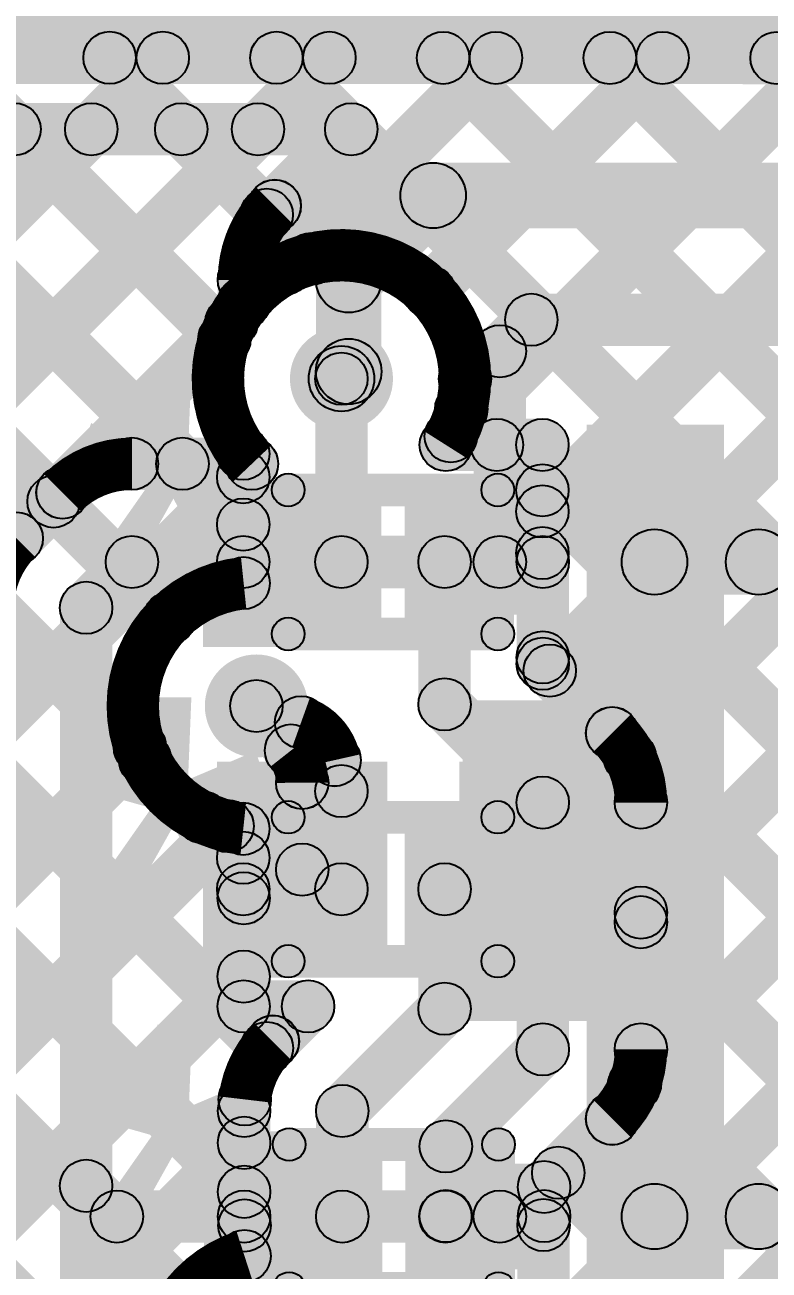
# Model space of a CAD drawing. Header units: millimetres. Extents: x 2.72 to 4.82, y 2.46 to 3.29.
# Drawn here: x 3.9286 to 4.0423, y 3.0008 to 3.1911 of the extents above; entities that cross this region are included whole.
import ezdxf

# ---------------------------------------------------------------- set-up
doc = ezdxf.new("R2010")
doc.units = ezdxf.units.MM
doc.header["$MEASUREMENT"] = 0
for name, color, linetype in [('BottomLayer', 5, 'Continuous'), ('BottomPaste', 16, 'Continuous'), ('BottomSolder', 6, 'Continuous'), ('TopLayer', 1, 'Continuous'), ('TopOverlay', 2, 'Continuous'), ('TopPaste', 8, 'Continuous'), ('TopSolder', 216, 'Continuous'), ('ViaHoleLayer', 16, 'Continuous')]:
    doc.layers.add(name, color=color, linetype=linetype)

# ---------------------------------------------------------------- blocks, each defined once
blk = doc.blocks.new('CAP_0201_B_12')
at = {"layer": 'BottomLayer'}
for points in [[(-0.01772, 0.00591), (-0.00591, 0.00591), (-0.00591, -0.00591), (-0.01772, -0.00591)], [(0.00591, 0.00591), (0.01772, 0.00591), (0.01772, -0.00591), (0.00591, -0.00591)]]:
    blk.add_hatch(color=5, dxfattribs=at).paths.add_polyline_path(points)
at = {"layer": 'BottomPaste'}
for points in [[(-0.01772, 0.00591), (-0.00591, 0.00591), (-0.00591, -0.00591), (-0.01772, -0.00591)], [(0.00591, 0.00591), (0.01772, 0.00591), (0.01772, -0.00591), (0.00591, -0.00591)]]:
    blk.add_hatch(color=16, dxfattribs=at).paths.add_polyline_path(points)
at = {"layer": 'BottomSolder'}
for points in [[(-0.01988, 0.00807), (-0.00374, 0.00807), (-0.00374, -0.00807), (-0.01988, -0.00807)], [(0.00374, 0.00807), (0.01988, 0.00807), (0.01988, -0.00807), (0.00374, -0.00807)]]:
    blk.add_hatch(color=6, dxfattribs=at).paths.add_polyline_path(points)
blk = doc.blocks.new('CAP_0201_B_13')
at = {"layer": 'BottomLayer'}
for points in [[(-0.01772, 0.00591), (-0.00591, 0.00591), (-0.00591, -0.00591), (-0.01772, -0.00591)], [(0.00591, 0.00591), (0.01772, 0.00591), (0.01772, -0.00591), (0.00591, -0.00591)]]:
    blk.add_hatch(color=5, dxfattribs=at).paths.add_polyline_path(points)
at = {"layer": 'BottomPaste'}
for points in [[(-0.01772, 0.00591), (-0.00591, 0.00591), (-0.00591, -0.00591), (-0.01772, -0.00591)], [(0.00591, 0.00591), (0.01772, 0.00591), (0.01772, -0.00591), (0.00591, -0.00591)]]:
    blk.add_hatch(color=16, dxfattribs=at).paths.add_polyline_path(points)
at = {"layer": 'BottomSolder'}
for points in [[(-0.01988, 0.00807), (-0.00374, 0.00807), (-0.00374, -0.00807), (-0.01988, -0.00807)], [(0.00374, 0.00807), (0.01988, 0.00807), (0.01988, -0.00807), (0.00374, -0.00807)]]:
    blk.add_hatch(color=6, dxfattribs=at).paths.add_polyline_path(points)
blk = doc.blocks.new('R__0402_B_49')
at = {"layer": 'BottomLayer'}
for points in [[(-0.0095, 0.0125), (-0.0095, -0.0125), (-0.0275, -0.0125), (-0.0275, 0.0125)], [(0.0275, 0.0125), (0.0275, -0.0125), (0.0095, -0.0125), (0.0095, 0.0125)]]:
    blk.add_hatch(color=5, dxfattribs=at).paths.add_polyline_path(points)
at = {"layer": 'BottomPaste'}
for points in [[(-0.0095, 0.0125), (-0.0095, -0.0125), (-0.0275, -0.0125), (-0.0275, 0.0125)], [(0.0275, 0.0125), (0.0275, -0.0125), (0.0095, -0.0125), (0.0095, 0.0125)]]:
    blk.add_hatch(color=16, dxfattribs=at).paths.add_polyline_path(points)
at = {"layer": 'BottomSolder'}
for points in [[(-0.0055, 0.0165), (-0.0055, -0.0165), (-0.0315, -0.0165), (-0.0315, 0.0165)], [(0.0315, 0.0165), (0.0315, -0.0165), (0.0055, -0.0165), (0.0055, 0.0165)]]:
    blk.add_hatch(color=6, dxfattribs=at).paths.add_polyline_path(points)
blk = doc.blocks.new('LED_0201_96')
at = {"layer": 'TopLayer'}
for points in [[(-0.01181, 0.00689), (-0.00394, 0.00689), (-0.00394, -0.00689), (-0.01181, -0.00689)], [(0.00394, 0.00689), (0.01181, 0.00689), (0.01181, -0.00689), (0.00394, -0.00689)]]:
    blk.add_hatch(color=1, dxfattribs=at).paths.add_polyline_path(points)
at = {"layer": 'TopOverlay'}
h = blk.add_hatch(color=2, dxfattribs=at)
edge = h.paths.add_edge_path()
edge.add_arc((-0.016, 0.011), 0.0025, 0, 360)
h = blk.add_hatch(color=2, dxfattribs=at)
edge = h.paths.add_edge_path()
edge.add_arc((-0.016, 0.011), 0.0025, 0, 360)
for points in [[(0.016, 0.0135), (0.016, 0.0085), (-0.016, 0.0085), (-0.016, 0.0135)], [(0.016, -0.013), (0.029, -0.013), (0.029, 0.013), (0.016, 0.013)], [(-0.0135, -0.011), (-0.0185, -0.011), (-0.0185, 0.011), (-0.0135, 0.011)], [(0.01301, -0.011), (0.01701, -0.011), (0.01701, 0.011), (0.01301, 0.011)], [(0.016, -0.0085), (0.016, -0.0135), (-0.016, -0.0135), (-0.016, -0.0085)]]:
    blk.add_hatch(color=2, dxfattribs=at).paths.add_polyline_path(points)
h = blk.add_hatch(color=2, dxfattribs=at)
edge = h.paths.add_edge_path()
edge.add_arc((0.016, 0.011), 0.0025, 0, 360)
h = blk.add_hatch(color=2, dxfattribs=at)
edge = h.paths.add_edge_path()
edge.add_arc((-0.016, -0.011), 0.0025, 0, 360)
h = blk.add_hatch(color=2, dxfattribs=at)
edge = h.paths.add_edge_path()
edge.add_arc((-0.016, -0.011), 0.0025, 0, 360)
h = blk.add_hatch(color=2, dxfattribs=at)
edge = h.paths.add_edge_path()
edge.add_arc((0.016, -0.011), 0.0025, 0, 360)
at = {"layer": 'TopPaste'}
for points in [[(-0.01181, 0.00689), (-0.00394, 0.00689), (-0.00394, -0.00689), (-0.01181, -0.00689)], [(0.00394, 0.00689), (0.01181, 0.00689), (0.01181, -0.00689), (0.00394, -0.00689)]]:
    blk.add_hatch(color=8, dxfattribs=at).paths.add_polyline_path(points)
at = {"layer": 'TopSolder'}
for points in [[(-0.01398, 0.00906), (-0.00177, 0.00906), (-0.00177, -0.00906), (-0.01398, -0.00906)], [(0.00177, 0.00906), (0.01398, 0.00906), (0.01398, -0.00906), (0.00177, -0.00906)]]:
    blk.add_hatch(color=216, dxfattribs=at).paths.add_polyline_path(points)
at = {"layer": 'TopOverlay'}
for centre in [(-0.016, 0.011), (-0.016, 0.011), (0.016, 0.011), (-0.016, -0.011), (-0.016, -0.011), (0.016, -0.011)]:
    blk.add_circle(centre, 0.0025, dxfattribs=at)
blk = doc.blocks.new('LED_0201_97')
at = {"layer": 'TopLayer'}
for points in [[(-0.01181, 0.00689), (-0.00394, 0.00689), (-0.00394, -0.00689), (-0.01181, -0.00689)], [(0.00394, 0.00689), (0.01181, 0.00689), (0.01181, -0.00689), (0.00394, -0.00689)]]:
    blk.add_hatch(color=1, dxfattribs=at).paths.add_polyline_path(points)
at = {"layer": 'TopOverlay'}
h = blk.add_hatch(color=2, dxfattribs=at)
edge = h.paths.add_edge_path()
edge.add_arc((-0.016, 0.011), 0.0025, 0, 360)
h = blk.add_hatch(color=2, dxfattribs=at)
edge = h.paths.add_edge_path()
edge.add_arc((-0.016, 0.011), 0.0025, 0, 360)
for points in [[(0.016, 0.0135), (0.016, 0.0085), (-0.016, 0.0085), (-0.016, 0.0135)], [(0.016, -0.013), (0.029, -0.013), (0.029, 0.013), (0.016, 0.013)], [(-0.0185, 0.011), (-0.0135, 0.011), (-0.0135, -0.011), (-0.0185, -0.011)], [(0.013, -0.011), (0.017, -0.011), (0.017, 0.011), (0.013, 0.011)], [(0.016, -0.0085), (0.016, -0.0135), (-0.016, -0.0135), (-0.016, -0.0085)]]:
    blk.add_hatch(color=2, dxfattribs=at).paths.add_polyline_path(points)
h = blk.add_hatch(color=2, dxfattribs=at)
edge = h.paths.add_edge_path()
edge.add_arc((0.016, 0.011), 0.0025, 0, 360)
h = blk.add_hatch(color=2, dxfattribs=at)
edge = h.paths.add_edge_path()
edge.add_arc((-0.016, -0.011), 0.0025, 0, 360)
h = blk.add_hatch(color=2, dxfattribs=at)
edge = h.paths.add_edge_path()
edge.add_arc((-0.016, -0.011), 0.0025, 0, 360)
h = blk.add_hatch(color=2, dxfattribs=at)
edge = h.paths.add_edge_path()
edge.add_arc((0.016, -0.011), 0.0025, 0, 360)
at = {"layer": 'TopPaste'}
for points in [[(-0.01181, 0.00689), (-0.00394, 0.00689), (-0.00394, -0.00689), (-0.01181, -0.00689)], [(0.00394, 0.00689), (0.01181, 0.00689), (0.01181, -0.00689), (0.00394, -0.00689)]]:
    blk.add_hatch(color=8, dxfattribs=at).paths.add_polyline_path(points)
at = {"layer": 'TopSolder'}
for points in [[(-0.01398, 0.00906), (-0.00177, 0.00906), (-0.00177, -0.00906), (-0.01398, -0.00906)], [(0.00177, 0.00906), (0.01398, 0.00906), (0.01398, -0.00906), (0.00177, -0.00906)]]:
    blk.add_hatch(color=216, dxfattribs=at).paths.add_polyline_path(points)
at = {"layer": 'TopOverlay'}
for centre in [(-0.016, 0.011), (-0.016, 0.011), (0.016, 0.011), (-0.016, -0.011), (-0.016, -0.011), (0.016, -0.011)]:
    blk.add_circle(centre, 0.0025, dxfattribs=at)
blk = doc.blocks.new('LED_0201_98')
at = {"layer": 'TopLayer'}
for points in [[(-0.01181, 0.00689), (-0.00394, 0.00689), (-0.00394, -0.00689), (-0.01181, -0.00689)], [(0.00394, 0.00689), (0.01181, 0.00689), (0.01181, -0.00689), (0.00394, -0.00689)]]:
    blk.add_hatch(color=1, dxfattribs=at).paths.add_polyline_path(points)
at = {"layer": 'TopOverlay'}
h = blk.add_hatch(color=2, dxfattribs=at)
edge = h.paths.add_edge_path()
edge.add_arc((-0.016, 0.011), 0.0025, 0, 360)
h = blk.add_hatch(color=2, dxfattribs=at)
edge = h.paths.add_edge_path()
edge.add_arc((-0.016, 0.011), 0.0025, 0, 360)
for points in [[(0.016, 0.0135), (0.016, 0.0085), (-0.016, 0.0085), (-0.016, 0.0135)], [(0.016, -0.013), (0.029, -0.013), (0.029, 0.013), (0.016, 0.013)], [(-0.0185, 0.011), (-0.0135, 0.011), (-0.0135, -0.011), (-0.0185, -0.011)], [(0.013, -0.011), (0.017, -0.011), (0.017, 0.011), (0.013, 0.011)], [(0.016, -0.0085), (0.016, -0.0135), (-0.016, -0.0135), (-0.016, -0.0085)]]:
    blk.add_hatch(color=2, dxfattribs=at).paths.add_polyline_path(points)
h = blk.add_hatch(color=2, dxfattribs=at)
edge = h.paths.add_edge_path()
edge.add_arc((0.016, 0.011), 0.0025, 0, 360)
h = blk.add_hatch(color=2, dxfattribs=at)
edge = h.paths.add_edge_path()
edge.add_arc((-0.016, -0.011), 0.0025, 0, 360)
h = blk.add_hatch(color=2, dxfattribs=at)
edge = h.paths.add_edge_path()
edge.add_arc((-0.016, -0.011), 0.0025, 0, 360)
h = blk.add_hatch(color=2, dxfattribs=at)
edge = h.paths.add_edge_path()
edge.add_arc((0.016, -0.011), 0.0025, 0, 360)
at = {"layer": 'TopPaste'}
for points in [[(-0.01181, 0.00689), (-0.00394, 0.00689), (-0.00394, -0.00689), (-0.01181, -0.00689)], [(0.00394, 0.00689), (0.01181, 0.00689), (0.01181, -0.00689), (0.00394, -0.00689)]]:
    blk.add_hatch(color=8, dxfattribs=at).paths.add_polyline_path(points)
at = {"layer": 'TopSolder'}
for points in [[(-0.01398, 0.00906), (-0.00177, 0.00906), (-0.00177, -0.00906), (-0.01398, -0.00906)], [(0.00177, 0.00906), (0.01398, 0.00906), (0.01398, -0.00906), (0.00177, -0.00906)]]:
    blk.add_hatch(color=216, dxfattribs=at).paths.add_polyline_path(points)
at = {"layer": 'TopOverlay'}
for centre in [(-0.016, 0.011), (-0.016, 0.011), (0.016, 0.011), (-0.016, -0.011), (-0.016, -0.011), (0.016, -0.011)]:
    blk.add_circle(centre, 0.0025, dxfattribs=at)

msp = doc.modelspace()

# ---------------------------------------------------------------- hatches: boundary and pattern name
at = {"layer": 'BottomLayer'}
for points in [[(2.72, 3.18612), (4.81064, 3.18612), (4.81064, 3.287), (2.72, 3.287)], [(3.489, 3.17112), (3.489, 3.17912), (3.97849, 3.17912), (3.97849, 3.17112)], [(3.57964, 2.8103), (3.57398, 2.81596), (3.93596, 3.17795), (3.94162, 3.17229)], [(3.58611, 2.79132), (3.58045, 2.79698), (3.96142, 3.17795), (3.96708, 3.17229)], [(3.87332, 3.17229), (3.87898, 3.17795), (3.93585, 3.12107), (3.9302, 3.11541)], [(3.89878, 3.17229), (3.90443, 3.17795), (3.95555, 3.12683), (3.94989, 3.12117)], [(3.92423, 3.17229), (3.92989, 3.17795), (3.96195, 3.14588), (3.95629, 3.14023)], [(3.94969, 3.17229), (3.95534, 3.17795), (3.9684, 3.16489), (3.96275, 3.15923)], [(3.96963, 3.1606), (3.96397, 3.16626), (3.97566, 3.17795), (3.98132, 3.17229)], [(3.991, 3.16), (3.991, 3.17), (4.131, 3.17), (4.131, 3.16)], [(3.98164, 3.14856), (3.97456, 3.15564), (3.98746, 3.16854), (3.99454, 3.16146)], [(3.9661, 3.14859), (3.9581, 3.14859), (3.9581, 3.1521), (3.9661, 3.1521)], [(3.9831, 3.1381), (3.9731, 3.1381), (3.9731, 3.1521), (3.9831, 3.1521)], [(4.00402, 3.13836), (3.99836, 3.14402), (4.00317, 3.14883), (4.00883, 3.14317)], [(4.006, 3.142), (4.006, 3.15), (4.097, 3.15), (4.097, 3.142)], [(3.59258, 2.77234), (3.58692, 2.77799), (3.95738, 3.14846), (3.96304, 3.1428)], [(3.98054, 3.13346), (3.97346, 3.14054), (3.97456, 3.14164), (3.98164, 3.13456)], [(4.00519, 3.109), (3.99719, 3.109), (3.99719, 3.14119), (4.00519, 3.14119)], [(4.01443, 2.83191), (4.03543, 2.83191), (4.03543, 3.13), (4.01443, 3.13)], [(3.945, 3.12), (3.945, 3.128), (3.96332, 3.128), (3.96332, 3.12)], [(3.93023, 3.10978), (3.92457, 3.11544), (3.93156, 3.12243), (3.93722, 3.11677)], [(3.945, 3.105), (3.945, 3.113), (4.00119, 3.113), (4.00119, 3.105)], [(4.02481, 3.104), (4.02481, 3.114), (4.04072, 3.114), (4.04072, 3.104)], [(3.94083, 3.09917), (3.93517, 3.10483), (3.94217, 3.11183), (3.94783, 3.10617)], [(3.942, 3.01369), (3.934, 3.01369), (3.934, 3.102), (3.942, 3.102)], [(3.96084, 3.08454), (3.96716, 3.08946), (3.97245, 3.08266), (3.96613, 3.07774)], [(3.9955, 3.03887), (4.0275, 3.03887), (4.0275, 3.08787), (3.9955, 3.08787)], [(3.975, 3.062), (3.967, 3.062), (3.967, 3.07525), (3.975, 3.07525)], [(3.93517, 3.01086), (3.94083, 3.01651), (3.94551, 3.01183), (3.93986, 3.00617)], [(3.942, 2.92), (3.934, 2.92), (3.934, 3.01369), (3.942, 3.01369)], [(4.02481, 3.004), (4.02481, 3.014), (4.04072, 3.014), (4.04072, 3.004)], [(3.94269, 3.005), (3.94269, 3.013), (4.00119, 3.013), (4.00119, 3.005)]]:
    msp.add_hatch(color=5, dxfattribs=at).paths.add_polyline_path(points)
h = msp.add_hatch(color=5, dxfattribs=at)
edge = h.paths.add_edge_path()
edge.add_arc((3.92706, 3.17512), 0.004, 0, 360)
h = msp.add_hatch(color=5, dxfattribs=at)
edge = h.paths.add_edge_path()
edge.add_arc((3.93879, 3.17512), 0.004, 0, 360)
h = msp.add_hatch(color=5, dxfattribs=at)
edge = h.paths.add_edge_path()
edge.add_arc((3.95252, 3.17512), 0.004, 0, 360)
h = msp.add_hatch(color=5, dxfattribs=at)
edge = h.paths.add_edge_path()
edge.add_arc((3.96425, 3.17512), 0.004, 0, 360)
h = msp.add_hatch(color=5, dxfattribs=at)
edge = h.paths.add_edge_path()
edge.add_arc((3.97849, 3.17512), 0.004, 0, 360)
h = msp.add_hatch(color=5, dxfattribs=at)
edge = h.paths.add_edge_path()
edge.add_arc((3.97849, 3.17512), 0.004, 0, 360)
h = msp.add_hatch(color=5, dxfattribs=at)
edge = h.paths.add_edge_path()
edge.add_arc((3.991, 3.165), 0.005, 0, 360)
h = msp.add_hatch(color=5, dxfattribs=at)
edge = h.paths.add_edge_path()
edge.add_arc((3.991, 3.165), 0.005, 0, 360)
h = msp.add_hatch(color=5, dxfattribs=at)
edge = h.paths.add_edge_path()
edge.add_arc((3.96558, 3.16206), 0.004, 0, 360)
h = msp.add_hatch(color=5, dxfattribs=at)
edge = h.paths.add_edge_path()
edge.add_arc((3.96679, 3.16341), 0.004, 0, 360)
h = msp.add_hatch(color=5, dxfattribs=at)
edge = h.paths.add_edge_path()
edge.add_arc((3.9668, 3.16343), 0.004, 0, 360)
h = msp.add_hatch(color=5, dxfattribs=at)
edge = h.paths.add_edge_path()
edge.add_arc((3.9668, 3.16343), 0.004, 0, 360)
h = msp.add_hatch(color=5, dxfattribs=at)
edge = h.paths.add_edge_path()
edge.add_arc((3.9781, 3.1521), 0.005, 0, 360)
h = msp.add_hatch(color=5, dxfattribs=at)
edge = h.paths.add_edge_path()
edge.add_arc((3.9781, 3.1521), 0.005, 0, 360)
h = msp.add_hatch(color=5, dxfattribs=at)
edge = h.paths.add_edge_path()
edge.add_arc((3.9621, 3.1521), 0.004, 0, 360)
h = msp.add_hatch(color=5, dxfattribs=at)
edge = h.paths.add_edge_path()
edge.add_arc((3.9621, 3.1521), 0.004, 0, 360)
h = msp.add_hatch(color=5, dxfattribs=at)
edge = h.paths.add_edge_path()
edge.add_arc((3.9621, 3.1521), 0.004, 0, 360)
h = msp.add_hatch(color=5, dxfattribs=at)
edge = h.paths.add_edge_path()
edge.add_arc((3.9621, 3.14859), 0.004, 0, 360)
h = msp.add_hatch(color=5, dxfattribs=at)
edge = h.paths.add_edge_path()
edge.add_arc((3.9621, 3.14859), 0.004, 0, 360)
h = msp.add_hatch(color=5, dxfattribs=at)
edge = h.paths.add_edge_path()
edge.add_arc((3.96021, 3.14563), 0.004, 0, 360)
h = msp.add_hatch(color=5, dxfattribs=at)
edge = h.paths.add_edge_path()
edge.add_arc((4.006, 3.146), 0.004, 0, 360)
h = msp.add_hatch(color=5, dxfattribs=at)
edge = h.paths.add_edge_path()
edge.add_arc((4.006, 3.146), 0.004, 0, 360)
h = msp.add_hatch(color=5, dxfattribs=at)
edge = h.paths.add_edge_path()
edge.add_arc((3.95912, 3.14305), 0.004, 0, 360)
h = msp.add_hatch(color=5, dxfattribs=at)
edge = h.paths.add_edge_path()
edge.add_arc((3.977, 3.137), 0.00787, 0, 360)
h = msp.add_hatch(color=5, dxfattribs=at)
edge = h.paths.add_edge_path()
edge.add_arc((4.00119, 3.14119), 0.004, 0, 360)
h = msp.add_hatch(color=5, dxfattribs=at)
edge = h.paths.add_edge_path()
edge.add_arc((4.00119, 3.14119), 0.004, 0, 360)
h = msp.add_hatch(color=5, dxfattribs=at)
edge = h.paths.add_edge_path()
edge.add_arc((3.9781, 3.1381), 0.005, 0, 360)
h = msp.add_hatch(color=5, dxfattribs=at)
edge = h.paths.add_edge_path()
edge.add_arc((3.9781, 3.1381), 0.005, 0, 360)
h = msp.add_hatch(color=5, dxfattribs=at)
edge = h.paths.add_edge_path()
edge.add_arc((3.977, 3.137), 0.005, 0, 360)
h = msp.add_hatch(color=5, dxfattribs=at)
edge = h.paths.add_edge_path()
edge.add_arc((3.945, 3.124), 0.004, 0, 360)
h = msp.add_hatch(color=5, dxfattribs=at)
edge = h.paths.add_edge_path()
edge.add_arc((3.945, 3.124), 0.004, 0, 360)
h = msp.add_hatch(color=5, dxfattribs=at)
edge = h.paths.add_edge_path()
edge.add_arc((3.945, 3.124), 0.004, 0, 360)
h = msp.add_hatch(color=5, dxfattribs=at)
edge = h.paths.add_edge_path()
edge.add_arc((3.95272, 3.124), 0.004, 0, 360)
h = msp.add_hatch(color=5, dxfattribs=at)
edge = h.paths.add_edge_path()
edge.add_arc((3.96332, 3.124), 0.004, 0, 360)
h = msp.add_hatch(color=5, dxfattribs=at)
edge = h.paths.add_edge_path()
edge.add_arc((3.96332, 3.124), 0.004, 0, 360)
h = msp.add_hatch(color=5, dxfattribs=at)
edge = h.paths.add_edge_path()
edge.add_arc((3.93303, 3.11824), 0.004, 0, 360)
h = msp.add_hatch(color=5, dxfattribs=at)
edge = h.paths.add_edge_path()
edge.add_arc((3.93439, 3.11961), 0.004, 0, 360)
h = msp.add_hatch(color=5, dxfattribs=at)
edge = h.paths.add_edge_path()
edge.add_arc((3.93439, 3.1196), 0.004, 0, 360)
h = msp.add_hatch(color=5, dxfattribs=at)
edge = h.paths.add_edge_path()
edge.add_arc((3.9344, 3.11961), 0.004, 0, 360)
h = msp.add_hatch(color=5, dxfattribs=at)
edge = h.paths.add_edge_path()
edge.add_arc((3.92739, 3.11261), 0.004, 0, 360)
h = msp.add_hatch(color=5, dxfattribs=at)
edge = h.paths.add_edge_path()
edge.add_arc((3.92739, 3.1126), 0.004, 0, 360)
h = msp.add_hatch(color=5, dxfattribs=at)
edge = h.paths.add_edge_path()
edge.add_arc((3.9274, 3.11261), 0.004, 0, 360)
h = msp.add_hatch(color=5, dxfattribs=at)
edge = h.paths.add_edge_path()
edge.add_arc((3.945, 3.109), 0.004, 0, 360)
h = msp.add_hatch(color=5, dxfattribs=at)
edge = h.paths.add_edge_path()
edge.add_arc((3.945, 3.109), 0.004, 0, 360)
h = msp.add_hatch(color=5, dxfattribs=at)
edge = h.paths.add_edge_path()
edge.add_arc((4.00119, 3.109), 0.004, 0, 360)
h = msp.add_hatch(color=5, dxfattribs=at)
edge = h.paths.add_edge_path()
edge.add_arc((4.00119, 3.109), 0.004, 0, 360)
h = msp.add_hatch(color=5, dxfattribs=at)
edge = h.paths.add_edge_path()
edge.add_arc((4.02481, 3.109), 0.005, 0, 360)
h = msp.add_hatch(color=5, dxfattribs=at)
edge = h.paths.add_edge_path()
edge.add_arc((4.04072, 3.109), 0.005, 0, 360)
h = msp.add_hatch(color=5, dxfattribs=at)
edge = h.paths.add_edge_path()
edge.add_arc((3.938, 3.102), 0.004, 0, 360)
h = msp.add_hatch(color=5, dxfattribs=at)
edge = h.paths.add_edge_path()
edge.add_arc((3.938, 3.102), 0.004, 0, 360)
h = msp.add_hatch(color=5, dxfattribs=at)
edge = h.paths.add_edge_path()
edge.add_arc((3.964, 3.087), 0.00787, 0, 360)
h = msp.add_hatch(color=5, dxfattribs=at)
edge = h.paths.add_edge_path()
edge.add_arc((3.964, 3.087), 0.004, 0, 360)
h = msp.add_hatch(color=5, dxfattribs=at)
edge = h.paths.add_edge_path()
edge.add_arc((3.96929, 3.0802), 0.004, 0, 360)
h = msp.add_hatch(color=5, dxfattribs=at)
edge = h.paths.add_edge_path()
edge.add_arc((3.96929, 3.0802), 0.004, 0, 360)
h = msp.add_hatch(color=5, dxfattribs=at)
edge = h.paths.add_edge_path()
edge.add_arc((3.971, 3.07525), 0.004, 0, 360)
h = msp.add_hatch(color=5, dxfattribs=at)
edge = h.paths.add_edge_path()
edge.add_arc((3.971, 3.07526), 0.004, 0, 360)
h = msp.add_hatch(color=5, dxfattribs=at)
edge = h.paths.add_edge_path()
edge.add_arc((3.971, 3.07526), 0.004, 0, 360)
h = msp.add_hatch(color=5, dxfattribs=at)
edge = h.paths.add_edge_path()
edge.add_arc((3.971, 3.07526), 0.004, 0, 360)
h = msp.add_hatch(color=5, dxfattribs=at)
edge = h.paths.add_edge_path()
edge.add_arc((3.971, 3.07525), 0.004, 0, 360)
h = msp.add_hatch(color=5, dxfattribs=at)
edge = h.paths.add_edge_path()
edge.add_arc((3.971, 3.07526), 0.004, 0, 360)
h = msp.add_hatch(color=5, dxfattribs=at)
edge = h.paths.add_edge_path()
edge.add_arc((3.971, 3.062), 0.004, 0, 360)
h = msp.add_hatch(color=5, dxfattribs=at)
edge = h.paths.add_edge_path()
edge.add_arc((3.938, 3.01369), 0.004, 0, 360)
h = msp.add_hatch(color=5, dxfattribs=at)
edge = h.paths.add_edge_path()
edge.add_arc((3.938, 3.01369), 0.004, 0, 360)
h = msp.add_hatch(color=5, dxfattribs=at)
edge = h.paths.add_edge_path()
edge.add_arc((3.938, 3.01369), 0.004, 0, 360)
h = msp.add_hatch(color=5, dxfattribs=at)
edge = h.paths.add_edge_path()
edge.add_arc((4.02481, 3.009), 0.005, 0, 360)
h = msp.add_hatch(color=5, dxfattribs=at)
edge = h.paths.add_edge_path()
edge.add_arc((4.04072, 3.009), 0.005, 0, 360)
h = msp.add_hatch(color=5, dxfattribs=at)
edge = h.paths.add_edge_path()
edge.add_arc((3.94269, 3.009), 0.004, 0, 360)
h = msp.add_hatch(color=5, dxfattribs=at)
edge = h.paths.add_edge_path()
edge.add_arc((3.94269, 3.009), 0.004, 0, 360)
h = msp.add_hatch(color=5, dxfattribs=at)
edge = h.paths.add_edge_path()
edge.add_arc((4.00119, 3.009), 0.004, 0, 360)
at = {"layer": 'TopLayer'}
for points in [[(2.86831, 3.18251), (2.86831, 3.19051), (4.66796, 3.18973), (4.66796, 3.18173)], [(3.5532, 2.78387), (3.54754, 2.78952), (3.94688, 3.18887), (3.95254, 3.18321)], [(3.56523, 2.77045), (3.55958, 2.7761), (3.97233, 3.18886), (3.97799, 3.1832)], [(3.73503, 3.1833), (3.74068, 3.18896), (3.96483, 2.96482), (3.95917, 2.95916)], [(3.76049, 3.18329), (3.76615, 3.18895), (3.95582, 2.99928), (3.95017, 2.99362)], [(3.78596, 3.18328), (3.79162, 3.18894), (3.96495, 3.0156), (3.9593, 3.00994)], [(3.81143, 3.18327), (3.81709, 3.18893), (3.96844, 3.03757), (3.96278, 3.03191)], [(3.8369, 3.18326), (3.84255, 3.18891), (3.94982, 3.08165), (3.94416, 3.07599)], [(3.86236, 3.18325), (3.86802, 3.1889), (3.95362, 3.10331), (3.94796, 3.09765)], [(3.88783, 3.18324), (3.89349, 3.18889), (3.96483, 3.11755), (3.95917, 3.11189)], [(3.9133, 3.18322), (3.91895, 3.18888), (3.96195, 3.14588), (3.95629, 3.14023)], [(3.93876, 3.18321), (3.94442, 3.18887), (3.97517, 3.15812), (3.96951, 3.15246)], [(3.96423, 3.1832), (3.96989, 3.18886), (4.30929, 2.84945), (4.30364, 2.8438)], [(3.9712, 3.15096), (3.96554, 3.15662), (3.99777, 3.18884), (4.00343, 3.18319)], [(3.9932, 3.1475), (3.98754, 3.15315), (4.02322, 3.18883), (4.02888, 3.18318)], [(3.9897, 3.18319), (3.99535, 3.18885), (4.27023, 2.91397), (4.26457, 2.90832)], [(3.99652, 3.12537), (3.99087, 3.13103), (4.04866, 3.18882), (4.05432, 3.18317)], [(4.01051, 3.1139), (4.00486, 3.11956), (4.07411, 3.18881), (4.07976, 3.18315)], [(4.01164, 3.08957), (4.00598, 3.09523), (4.09955, 3.1888), (4.10521, 3.18314)], [(4.01516, 3.18318), (4.02082, 3.18884), (4.13817, 3.07149), (4.13251, 3.06583)], [(4.02388, 3.07636), (4.01822, 3.08201), (4.125, 3.18879), (4.13065, 3.18313)], [(4.02558, 3.0526), (4.01992, 3.05826), (4.15044, 3.18878), (4.1561, 3.18312)], [(4.04063, 3.18317), (4.04629, 3.18883), (4.15184, 3.08328), (4.14618, 3.07762)], [(3.57652, 2.75627), (3.57086, 2.76193), (3.95738, 3.14846), (3.96304, 3.1428)], [(4.02446, 3.02603), (4.0188, 3.03168), (4.12945, 3.14233), (4.13511, 3.13667)], [(3.981, 3.109), (3.973, 3.109), (3.973, 3.137), (3.981, 3.137)], [(3.99246, 3.12951), (3.99812, 3.13517), (4.00357, 3.12972), (3.99792, 3.12406)], [(3.99294, 3.12289), (3.99294, 3.13089), (4.00769, 3.13089), (4.00769, 3.12289)], [(4.01355, 2.98966), (4.00789, 2.99532), (4.1424, 3.12983), (4.14806, 3.12417)], [(4.01169, 3.11037), (4.00369, 3.11037), (4.00369, 3.12689), (4.01169, 3.12689)], [(3.585, 2.73931), (3.57935, 2.74496), (3.95917, 3.12479), (3.96483, 3.11913)], [(3.966, 3.109), (3.958, 3.109), (3.958, 3.12554), (3.966, 3.12554)], [(4.00486, 3.11712), (4.01051, 3.12278), (4.33462, 2.79867), (4.32896, 2.79301)], [(4.02497, 2.97563), (4.01932, 2.98129), (4.15038, 3.11235), (4.15603, 3.10669)], [(3.99675, 3.08725), (3.98875, 3.08725), (3.98875, 3.109), (3.99675, 3.109)], [(4.01175, 3.09346), (4.00375, 3.09346), (4.00375, 3.109), (4.01175, 3.109)], [(4.00492, 3.0916), (4.01058, 3.09726), (4.34725, 2.76059), (4.34159, 2.75493)], [(4.00492, 3.09064), (4.01058, 3.09629), (4.02118, 3.08569), (4.01552, 3.08004)], [(3.96263, 3.08324), (3.96537, 3.09076), (3.97221, 3.08827), (3.96948, 3.08075)], [(3.98992, 3.08442), (3.99558, 3.09008), (4.01058, 3.07508), (4.00492, 3.06942)], [(3.59768, 2.72653), (3.59203, 2.73219), (3.94338, 3.08354), (3.94903, 3.07788)], [(3.97205, 3.07782), (3.97984, 3.07964), (3.97985, 3.07963), (3.97206, 3.0778)], [(3.97205, 3.07785), (3.97986, 3.07958), (3.9809, 3.07487), (3.9731, 3.07313)], [(3.95299, 3.06716), (3.95865, 3.07282), (3.96483, 3.06664), (3.95917, 3.06098)], [(3.981, 3.059), (3.973, 3.059), (3.973, 3.074), (3.981, 3.074)], [(3.7083, 2.81169), (3.70264, 2.81735), (3.95677, 3.07147), (3.96243, 3.06582)], [(4.01175, 3.03453), (4.00375, 3.03453), (4.00375, 3.07225), (4.01175, 3.07225)], [(4.02675, 3.03453), (4.01875, 3.03453), (4.01875, 3.07225), (4.02675, 3.07225)], [(3.966, 3.059), (3.958, 3.059), (3.958, 3.06823), (3.966, 3.06823)], [(3.96606, 3.04111), (3.95806, 3.04111), (3.95806, 3.05763), (3.96606, 3.05763)], [(3.99675, 3.04075), (3.98875, 3.04075), (3.98875, 3.059), (3.99675, 3.059)], [(4.01992, 3.05115), (4.02558, 3.0568), (4.4019, 2.68048), (4.39624, 2.67482)], [(3.7277, 2.80563), (3.72204, 2.81129), (3.95923, 3.04848), (3.96489, 3.04283)], [(3.96206, 3.03711), (3.96206, 3.04511), (3.9719, 3.04511), (3.9719, 3.03711)], [(3.96935, 3.03291), (3.9637, 3.03857), (3.96907, 3.04394), (3.97473, 3.03828)], [(3.97995, 3.0223), (3.9743, 3.02795), (3.98992, 3.04358), (3.99558, 3.03792)], [(3.99577, 3.0169), (3.99011, 3.02255), (4.00492, 3.03736), (4.01058, 3.03171)], [(4.01902, 3.02659), (4.02468, 3.03225), (4.40342, 2.6535), (4.39777, 2.64784)], [(3.96613, 3.009), (3.95813, 3.009), (3.95813, 3.02513), (3.96613, 3.02513)], [(3.98113, 3.009), (3.97313, 3.009), (3.97313, 3.02513), (3.98113, 3.02513)], [(4.01077, 3.01068), (4.00511, 3.01634), (4.01552, 3.02675), (4.02118, 3.02109)], [(3.75744, 2.80992), (3.75178, 2.81557), (3.9593, 3.02309), (3.96495, 3.01743)], [(3.99694, 3.00906), (3.98894, 3.00906), (3.98894, 3.01972), (3.99694, 3.01972)], [(4.00729, 3.01286), (4.01295, 3.01852), (4.40796, 2.62351), (4.4023, 2.61785)], [(4.01194, 3.00906), (4.00394, 3.00906), (4.00394, 3.01351), (4.01194, 3.01351)], [(3.9957, 3.00617), (3.99005, 3.01183), (3.99011, 3.01189), (3.99577, 3.00623)], [(3.99687, 2.98913), (3.98887, 2.98913), (3.98887, 3.009), (3.99687, 3.009)], [(3.96619, 3.00296), (3.95819, 3.00296), (3.95819, 3.00763), (3.96619, 3.00763)], [(4.01187, 2.99534), (4.00387, 2.99534), (4.00387, 3.00769), (4.01187, 3.00769)]]:
    msp.add_hatch(color=1, dxfattribs=at).paths.add_polyline_path(points)
h = msp.add_hatch(color=1, dxfattribs=at)
edge = h.paths.add_edge_path()
edge.add_arc((3.94159, 3.18604), 0.004, 0, 360)
h = msp.add_hatch(color=1, dxfattribs=at)
edge = h.paths.add_edge_path()
edge.add_arc((3.94971, 3.18604), 0.004, 0, 360)
h = msp.add_hatch(color=1, dxfattribs=at)
edge = h.paths.add_edge_path()
edge.add_arc((3.96706, 3.18603), 0.004, 0, 360)
h = msp.add_hatch(color=1, dxfattribs=at)
edge = h.paths.add_edge_path()
edge.add_arc((3.97516, 3.18603), 0.004, 0, 360)
h = msp.add_hatch(color=1, dxfattribs=at)
edge = h.paths.add_edge_path()
edge.add_arc((3.99253, 3.18602), 0.004, 0, 360)
h = msp.add_hatch(color=1, dxfattribs=at)
edge = h.paths.add_edge_path()
edge.add_arc((4.0006, 3.18602), 0.004, 0, 360)
h = msp.add_hatch(color=1, dxfattribs=at)
edge = h.paths.add_edge_path()
edge.add_arc((4.01799, 3.18601), 0.004, 0, 360)
h = msp.add_hatch(color=1, dxfattribs=at)
edge = h.paths.add_edge_path()
edge.add_arc((4.02605, 3.18601), 0.004, 0, 360)
h = msp.add_hatch(color=1, dxfattribs=at)
edge = h.paths.add_edge_path()
edge.add_arc((4.04346, 3.186), 0.004, 0, 360)
h = msp.add_hatch(color=1, dxfattribs=at)
edge = h.paths.add_edge_path()
edge.add_arc((3.97234, 3.15529), 0.004, 0, 360)
h = msp.add_hatch(color=1, dxfattribs=at)
edge = h.paths.add_edge_path()
edge.add_arc((3.96837, 3.15379), 0.004, 0, 360)
h = msp.add_hatch(color=1, dxfattribs=at)
edge = h.paths.add_edge_path()
edge.add_arc((3.99037, 3.15033), 0.004, 0, 360)
h = msp.add_hatch(color=1, dxfattribs=at)
edge = h.paths.add_edge_path()
edge.add_arc((3.96021, 3.14563), 0.004, 0, 360)
h = msp.add_hatch(color=1, dxfattribs=at)
edge = h.paths.add_edge_path()
edge.add_arc((3.95912, 3.14305), 0.004, 0, 360)
h = msp.add_hatch(color=1, dxfattribs=at)
edge = h.paths.add_edge_path()
edge.add_arc((3.977, 3.137), 0.00787, 0, 360)
h = msp.add_hatch(color=1, dxfattribs=at)
edge = h.paths.add_edge_path()
edge.add_arc((3.977, 3.137), 0.004, 0, 360)
h = msp.add_hatch(color=1, dxfattribs=at)
edge = h.paths.add_edge_path()
edge.add_arc((3.99587, 3.137), 0.004, 0, 360)
h = msp.add_hatch(color=1, dxfattribs=at)
edge = h.paths.add_edge_path()
edge.add_arc((3.99587, 3.137), 0.004, 0, 360)
h = msp.add_hatch(color=1, dxfattribs=at)
edge = h.paths.add_edge_path()
edge.add_arc((3.99529, 3.13234), 0.004, 0, 360)
h = msp.add_hatch(color=1, dxfattribs=at)
edge = h.paths.add_edge_path()
edge.add_arc((3.9937, 3.1282), 0.004, 0, 360)
h = msp.add_hatch(color=1, dxfattribs=at)
edge = h.paths.add_edge_path()
edge.add_arc((3.962, 3.12554), 0.004, 0, 360)
h = msp.add_hatch(color=1, dxfattribs=at)
edge = h.paths.add_edge_path()
edge.add_arc((3.962, 3.12554), 0.004, 0, 360)
h = msp.add_hatch(color=1, dxfattribs=at)
edge = h.paths.add_edge_path()
edge.add_arc((3.99294, 3.12689), 0.004, 0, 360)
h = msp.add_hatch(color=1, dxfattribs=at)
edge = h.paths.add_edge_path()
edge.add_arc((3.99294, 3.12689), 0.004, 0, 360)
h = msp.add_hatch(color=1, dxfattribs=at)
edge = h.paths.add_edge_path()
edge.add_arc((4.00074, 3.12689), 0.004, 0, 360)
h = msp.add_hatch(color=1, dxfattribs=at)
edge = h.paths.add_edge_path()
edge.add_arc((4.00769, 3.12689), 0.004, 0, 360)
h = msp.add_hatch(color=1, dxfattribs=at)
edge = h.paths.add_edge_path()
edge.add_arc((4.00769, 3.12689), 0.004, 0, 360)
h = msp.add_hatch(color=1, dxfattribs=at)
edge = h.paths.add_edge_path()
edge.add_arc((3.962, 3.12196), 0.004, 0, 360)
h = msp.add_hatch(color=1, dxfattribs=at)
edge = h.paths.add_edge_path()
edge.add_arc((4.00769, 3.11995), 0.004, 0, 360)
h = msp.add_hatch(color=1, dxfattribs=at)
edge = h.paths.add_edge_path()
edge.add_arc((4.00769, 3.11673), 0.004, 0, 360)
h = msp.add_hatch(color=1, dxfattribs=at)
edge = h.paths.add_edge_path()
edge.add_arc((3.962, 3.11472), 0.004, 0, 360)
h = msp.add_hatch(color=1, dxfattribs=at)
edge = h.paths.add_edge_path()
edge.add_arc((4.00769, 3.11037), 0.004, 0, 360)
h = msp.add_hatch(color=1, dxfattribs=at)
edge = h.paths.add_edge_path()
edge.add_arc((3.962, 3.109), 0.004, 0, 360)
h = msp.add_hatch(color=1, dxfattribs=at)
edge = h.paths.add_edge_path()
edge.add_arc((3.977, 3.109), 0.004, 0, 360)
h = msp.add_hatch(color=1, dxfattribs=at)
edge = h.paths.add_edge_path()
edge.add_arc((3.99275, 3.109), 0.004, 0, 360)
h = msp.add_hatch(color=1, dxfattribs=at)
edge = h.paths.add_edge_path()
edge.add_arc((4.00775, 3.109), 0.004, 0, 360)
h = msp.add_hatch(color=1, dxfattribs=at)
edge = h.paths.add_edge_path()
edge.add_arc((3.96206, 3.10577), 0.004, 0, 360)
h = msp.add_hatch(color=1, dxfattribs=at)
edge = h.paths.add_edge_path()
edge.add_arc((3.95079, 3.10048), 0.004, 0, 360)
h = msp.add_hatch(color=1, dxfattribs=at)
edge = h.paths.add_edge_path()
edge.add_arc((4.00775, 3.09443), 0.004, 0, 360)
h = msp.add_hatch(color=1, dxfattribs=at)
edge = h.paths.add_edge_path()
edge.add_arc((4.00775, 3.09346), 0.004, 0, 360)
h = msp.add_hatch(color=1, dxfattribs=at)
edge = h.paths.add_edge_path()
edge.add_arc((4.00775, 3.09346), 0.004, 0, 360)
h = msp.add_hatch(color=1, dxfattribs=at)
edge = h.paths.add_edge_path()
edge.add_arc((4.00881, 3.0924), 0.004, 0, 360)
h = msp.add_hatch(color=1, dxfattribs=at)
edge = h.paths.add_edge_path()
edge.add_arc((3.964, 3.087), 0.00787, 0, 360)
h = msp.add_hatch(color=1, dxfattribs=at)
edge = h.paths.add_edge_path()
edge.add_arc((3.964, 3.087), 0.004, 0, 360)
h = msp.add_hatch(color=1, dxfattribs=at)
edge = h.paths.add_edge_path()
edge.add_arc((3.99275, 3.08725), 0.004, 0, 360)
h = msp.add_hatch(color=1, dxfattribs=at)
edge = h.paths.add_edge_path()
edge.add_arc((3.99275, 3.08725), 0.004, 0, 360)
h = msp.add_hatch(color=1, dxfattribs=at)
edge = h.paths.add_edge_path()
edge.add_arc((3.97084, 3.08451), 0.004, 0, 360)
h = msp.add_hatch(color=1, dxfattribs=at)
edge = h.paths.add_edge_path()
edge.add_arc((3.97084, 3.08451), 0.004, 0, 360)
h = msp.add_hatch(color=1, dxfattribs=at)
edge = h.paths.add_edge_path()
edge.add_arc((4.01835, 3.08286), 0.004, 0, 360)
h = msp.add_hatch(color=1, dxfattribs=at)
edge = h.paths.add_edge_path()
edge.add_arc((4.01835, 3.08286), 0.004, 0, 360)
h = msp.add_hatch(color=1, dxfattribs=at)
edge = h.paths.add_edge_path()
edge.add_arc((4.01836, 3.08285), 0.004, 0, 360)
h = msp.add_hatch(color=1, dxfattribs=at)
edge = h.paths.add_edge_path()
edge.add_arc((3.94621, 3.08071), 0.004, 0, 360)
h = msp.add_hatch(color=1, dxfattribs=at)
edge = h.paths.add_edge_path()
edge.add_arc((3.94699, 3.07882), 0.004, 0, 360)
h = msp.add_hatch(color=1, dxfattribs=at)
edge = h.paths.add_edge_path()
edge.add_arc((3.97595, 3.07873), 0.004, 0, 360)
h = msp.add_hatch(color=1, dxfattribs=at)
edge = h.paths.add_edge_path()
edge.add_arc((3.97595, 3.07873), 0.004, 0, 360)
h = msp.add_hatch(color=1, dxfattribs=at)
edge = h.paths.add_edge_path()
edge.add_arc((3.97595, 3.07872), 0.004, 0, 360)
h = msp.add_hatch(color=1, dxfattribs=at)
edge = h.paths.add_edge_path()
edge.add_arc((3.97595, 3.07872), 0.004, 0, 360)
h = msp.add_hatch(color=1, dxfattribs=at)
edge = h.paths.add_edge_path()
edge.add_arc((4.02105, 3.07918), 0.004, 0, 360)
h = msp.add_hatch(color=1, dxfattribs=at)
edge = h.paths.add_edge_path()
edge.add_arc((3.977, 3.074), 0.004, 0, 360)
h = msp.add_hatch(color=1, dxfattribs=at)
edge = h.paths.add_edge_path()
edge.add_arc((3.977, 3.074), 0.004, 0, 360)
h = msp.add_hatch(color=1, dxfattribs=at)
edge = h.paths.add_edge_path()
edge.add_arc((4.00775, 3.07225), 0.004, 0, 360)
h = msp.add_hatch(color=1, dxfattribs=at)
edge = h.paths.add_edge_path()
edge.add_arc((4.00775, 3.07225), 0.004, 0, 360)
h = msp.add_hatch(color=1, dxfattribs=at)
edge = h.paths.add_edge_path()
edge.add_arc((4.02275, 3.07225), 0.004, 0, 360)
h = msp.add_hatch(color=1, dxfattribs=at)
edge = h.paths.add_edge_path()
edge.add_arc((4.02275, 3.07225), 0.004, 0, 360)
h = msp.add_hatch(color=1, dxfattribs=at)
edge = h.paths.add_edge_path()
edge.add_arc((4.02275, 3.07225), 0.004, 0, 360)
h = msp.add_hatch(color=1, dxfattribs=at)
edge = h.paths.add_edge_path()
edge.add_arc((3.95582, 3.06999), 0.004, 0, 360)
h = msp.add_hatch(color=1, dxfattribs=at)
edge = h.paths.add_edge_path()
edge.add_arc((3.9596, 3.06865), 0.004, 0, 360)
h = msp.add_hatch(color=1, dxfattribs=at)
edge = h.paths.add_edge_path()
edge.add_arc((3.962, 3.06823), 0.004, 0, 360)
h = msp.add_hatch(color=1, dxfattribs=at)
edge = h.paths.add_edge_path()
edge.add_arc((3.962, 3.06823), 0.004, 0, 360)
h = msp.add_hatch(color=1, dxfattribs=at)
edge = h.paths.add_edge_path()
edge.add_arc((3.962, 3.06381), 0.004, 0, 360)
h = msp.add_hatch(color=1, dxfattribs=at)
edge = h.paths.add_edge_path()
edge.add_arc((3.962, 3.059), 0.004, 0, 360)
h = msp.add_hatch(color=1, dxfattribs=at)
edge = h.paths.add_edge_path()
edge.add_arc((3.977, 3.059), 0.004, 0, 360)
h = msp.add_hatch(color=1, dxfattribs=at)
edge = h.paths.add_edge_path()
edge.add_arc((3.99275, 3.059), 0.004, 0, 360)
h = msp.add_hatch(color=1, dxfattribs=at)
edge = h.paths.add_edge_path()
edge.add_arc((3.96206, 3.05763), 0.004, 0, 360)
h = msp.add_hatch(color=1, dxfattribs=at)
edge = h.paths.add_edge_path()
edge.add_arc((4.02275, 3.05543), 0.004, 0, 360)
h = msp.add_hatch(color=1, dxfattribs=at)
edge = h.paths.add_edge_path()
edge.add_arc((4.02275, 3.05397), 0.004, 0, 360)
h = msp.add_hatch(color=1, dxfattribs=at)
edge = h.paths.add_edge_path()
edge.add_arc((3.96206, 3.04565), 0.004, 0, 360)
h = msp.add_hatch(color=1, dxfattribs=at)
edge = h.paths.add_edge_path()
edge.add_arc((3.96206, 3.04111), 0.004, 0, 360)
h = msp.add_hatch(color=1, dxfattribs=at)
edge = h.paths.add_edge_path()
edge.add_arc((3.96206, 3.04111), 0.004, 0, 360)
h = msp.add_hatch(color=1, dxfattribs=at)
edge = h.paths.add_edge_path()
edge.add_arc((3.9719, 3.04111), 0.004, 0, 360)
h = msp.add_hatch(color=1, dxfattribs=at)
edge = h.paths.add_edge_path()
edge.add_arc((3.9719, 3.04111), 0.004, 0, 360)
h = msp.add_hatch(color=1, dxfattribs=at)
edge = h.paths.add_edge_path()
edge.add_arc((3.99275, 3.04075), 0.004, 0, 360)
h = msp.add_hatch(color=1, dxfattribs=at)
edge = h.paths.add_edge_path()
edge.add_arc((3.99275, 3.04075), 0.004, 0, 360)
h = msp.add_hatch(color=1, dxfattribs=at)
edge = h.paths.add_edge_path()
edge.add_arc((3.96561, 3.03474), 0.004, 0, 360)
h = msp.add_hatch(color=1, dxfattribs=at)
edge = h.paths.add_edge_path()
edge.add_arc((3.96651, 3.03573), 0.004, 0, 360)
h = msp.add_hatch(color=1, dxfattribs=at)
edge = h.paths.add_edge_path()
edge.add_arc((3.96653, 3.03574), 0.004, 0, 360)
h = msp.add_hatch(color=1, dxfattribs=at)
edge = h.paths.add_edge_path()
edge.add_arc((3.96652, 3.03573), 0.004, 0, 360)
h = msp.add_hatch(color=1, dxfattribs=at)
edge = h.paths.add_edge_path()
edge.add_arc((4.00775, 3.03453), 0.004, 0, 360)
h = msp.add_hatch(color=1, dxfattribs=at)
edge = h.paths.add_edge_path()
edge.add_arc((4.00775, 3.03453), 0.004, 0, 360)
h = msp.add_hatch(color=1, dxfattribs=at)
edge = h.paths.add_edge_path()
edge.add_arc((4.02275, 3.03453), 0.004, 0, 360)
h = msp.add_hatch(color=1, dxfattribs=at)
edge = h.paths.add_edge_path()
edge.add_arc((4.02275, 3.03453), 0.004, 0, 360)
h = msp.add_hatch(color=1, dxfattribs=at)
edge = h.paths.add_edge_path()
edge.add_arc((4.02275, 3.03453), 0.004, 0, 360)
h = msp.add_hatch(color=1, dxfattribs=at)
edge = h.paths.add_edge_path()
edge.add_arc((4.02163, 3.02885), 0.004, 0, 360)
h = msp.add_hatch(color=1, dxfattribs=at)
edge = h.paths.add_edge_path()
edge.add_arc((4.02185, 3.02942), 0.004, 0, 360)
h = msp.add_hatch(color=1, dxfattribs=at)
edge = h.paths.add_edge_path()
edge.add_arc((3.96223, 3.02689), 0.004, 0, 360)
h = msp.add_hatch(color=1, dxfattribs=at)
edge = h.paths.add_edge_path()
edge.add_arc((3.96223, 3.02689), 0.004, 0, 360)
h = msp.add_hatch(color=1, dxfattribs=at)
edge = h.paths.add_edge_path()
edge.add_arc((3.96213, 3.02513), 0.004, 0, 360)
h = msp.add_hatch(color=1, dxfattribs=at)
edge = h.paths.add_edge_path()
edge.add_arc((3.97713, 3.02513), 0.004, 0, 360)
h = msp.add_hatch(color=1, dxfattribs=at)
edge = h.paths.add_edge_path()
edge.add_arc((3.97713, 3.02513), 0.004, 0, 360)
h = msp.add_hatch(color=1, dxfattribs=at)
edge = h.paths.add_edge_path()
edge.add_arc((4.01835, 3.02393), 0.004, 0, 360)
h = msp.add_hatch(color=1, dxfattribs=at)
edge = h.paths.add_edge_path()
edge.add_arc((4.01835, 3.02392), 0.004, 0, 360)
h = msp.add_hatch(color=1, dxfattribs=at)
edge = h.paths.add_edge_path()
edge.add_arc((4.01836, 3.02393), 0.004, 0, 360)
h = msp.add_hatch(color=1, dxfattribs=at)
edge = h.paths.add_edge_path()
edge.add_arc((3.96213, 3.02026), 0.004, 0, 360)
h = msp.add_hatch(color=1, dxfattribs=at)
edge = h.paths.add_edge_path()
edge.add_arc((3.99294, 3.01972), 0.004, 0, 360)
h = msp.add_hatch(color=1, dxfattribs=at)
edge = h.paths.add_edge_path()
edge.add_arc((3.99294, 3.01972), 0.004, 0, 360)
h = msp.add_hatch(color=1, dxfattribs=at)
edge = h.paths.add_edge_path()
edge.add_arc((4.01012, 3.01569), 0.004, 0, 360)
h = msp.add_hatch(color=1, dxfattribs=at)
edge = h.paths.add_edge_path()
edge.add_arc((4.00794, 3.01351), 0.004, 0, 360)
h = msp.add_hatch(color=1, dxfattribs=at)
edge = h.paths.add_edge_path()
edge.add_arc((4.00794, 3.01351), 0.004, 0, 360)
h = msp.add_hatch(color=1, dxfattribs=at)
edge = h.paths.add_edge_path()
edge.add_arc((3.96213, 3.01277), 0.004, 0, 360)
h = msp.add_hatch(color=1, dxfattribs=at)
edge = h.paths.add_edge_path()
edge.add_arc((3.96213, 3.009), 0.004, 0, 360)
h = msp.add_hatch(color=1, dxfattribs=at)
edge = h.paths.add_edge_path()
edge.add_arc((3.96219, 3.00763), 0.004, 0, 360)
h = msp.add_hatch(color=1, dxfattribs=at)
edge = h.paths.add_edge_path()
edge.add_arc((3.97713, 3.009), 0.004, 0, 360)
h = msp.add_hatch(color=1, dxfattribs=at)
edge = h.paths.add_edge_path()
edge.add_arc((3.99287, 3.009), 0.004, 0, 360)
h = msp.add_hatch(color=1, dxfattribs=at)
edge = h.paths.add_edge_path()
edge.add_arc((3.99287, 3.009), 0.004, 0, 360)
h = msp.add_hatch(color=1, dxfattribs=at)
edge = h.paths.add_edge_path()
edge.add_arc((3.99294, 3.00906), 0.004, 0, 360)
h = msp.add_hatch(color=1, dxfattribs=at)
edge = h.paths.add_edge_path()
edge.add_arc((3.99294, 3.00906), 0.004, 0, 360)
h = msp.add_hatch(color=1, dxfattribs=at)
edge = h.paths.add_edge_path()
edge.add_arc((4.00787, 3.00769), 0.004, 0, 360)
h = msp.add_hatch(color=1, dxfattribs=at)
edge = h.paths.add_edge_path()
edge.add_arc((4.00794, 3.00906), 0.004, 0, 360)
h = msp.add_hatch(color=1, dxfattribs=at)
edge = h.paths.add_edge_path()
edge.add_arc((3.96219, 3.00296), 0.004, 0, 360)
h = msp.add_hatch(color=1, dxfattribs=at)
edge = h.paths.add_edge_path()
edge.add_arc((3.96219, 3.00296), 0.004, 0, 360)
at = {"layer": 'ViaHoleLayer'}
h = msp.add_hatch(color=16, dxfattribs=at)
edge = h.paths.add_edge_path()
edge.add_arc((3.977, 3.137), 0.00591, 0, 360)
h = msp.add_hatch(color=16, dxfattribs=at)
edge = h.paths.add_edge_path()
edge.add_arc((3.964, 3.087), 0.00591, 0, 360)

# ---------------------------------------------------------------- linework, layer by layer
at = {"layer": 'BottomLayer', "const_width": 0.008}
for points in [[(3.9621, 3.1521, -0.199231), (3.9668, 3.16343)], [(3.9621, 3.1521, -0.198912), (3.96679, 3.16341)], [(3.96332, 3.124, -0.370897), (3.9621, 3.14859)], [(3.93439, 3.11961, -0.198912), (3.945, 3.124)], [(3.9344, 3.11961, -0.198764), (3.945, 3.124)], [(3.923, 3.102, -0.198912), (3.92739, 3.11261)], [(3.923, 3.102, -0.198764), (3.92739, 3.1126)], [(3.96929, 3.0802, -0.168123), (3.971, 3.07526)]]:
    msp.add_lwpolyline(points, format="xyb", dxfattribs=at)
at = {"layer": 'BottomLayer'}
for centre, radius in [((3.92706, 3.17512), 0.004), ((3.93879, 3.17512), 0.004), ((3.95252, 3.17512), 0.004), ((3.96425, 3.17512), 0.004), ((3.97849, 3.17512), 0.004), ((3.97849, 3.17512), 0.004), ((3.991, 3.165), 0.005), ((3.991, 3.165), 0.005), ((3.96558, 3.16206), 0.004), ((3.96679, 3.16341), 0.004), ((3.9668, 3.16343), 0.004), ((3.9668, 3.16343), 0.004), ((3.9781, 3.1521), 0.005), ((3.9781, 3.1521), 0.005), ((3.9621, 3.1521), 0.004), ((3.9621, 3.1521), 0.004), ((3.9621, 3.1521), 0.004), ((3.9621, 3.14859), 0.004), ((3.9621, 3.14859), 0.004), ((3.96021, 3.14563), 0.004), ((4.006, 3.146), 0.004), ((4.006, 3.146), 0.004), ((3.95912, 3.14305), 0.004), ((4.00119, 3.14119), 0.004), ((4.00119, 3.14119), 0.004), ((3.9781, 3.1381), 0.005), ((3.9781, 3.1381), 0.005), ((3.977, 3.137), 0.005), ((3.945, 3.124), 0.004), ((3.945, 3.124), 0.004), ((3.945, 3.124), 0.004), ((3.95272, 3.124), 0.004), ((3.96332, 3.124), 0.004), ((3.96332, 3.124), 0.004), ((3.93303, 3.11824), 0.004), ((3.93439, 3.11961), 0.004), ((3.93439, 3.1196), 0.004), ((3.9344, 3.11961), 0.004), ((3.92739, 3.11261), 0.004), ((3.92739, 3.1126), 0.004), ((3.9274, 3.11261), 0.004), ((3.945, 3.109), 0.004), ((3.945, 3.109), 0.004), ((4.00119, 3.109), 0.004), ((4.00119, 3.109), 0.004), ((4.02481, 3.109), 0.005), ((4.04072, 3.109), 0.005), ((3.938, 3.102), 0.004), ((3.938, 3.102), 0.004), ((3.964, 3.087), 0.004), ((3.96929, 3.0802), 0.004), ((3.96929, 3.0802), 0.004), ((3.971, 3.07526), 0.004), ((3.971, 3.07526), 0.004), ((3.971, 3.07526), 0.004), ((3.971, 3.07526), 0.004), ((3.971, 3.07525), 0.004), ((3.971, 3.07525), 0.004), ((3.971, 3.062), 0.004), ((3.938, 3.01369), 0.004), ((3.938, 3.01369), 0.004), ((3.938, 3.01369), 0.004), ((4.02481, 3.009), 0.005), ((4.04072, 3.009), 0.005), ((3.94269, 3.009), 0.004), ((3.94269, 3.009), 0.004), ((4.00119, 3.009), 0.004)]:
    msp.add_circle(centre, radius, dxfattribs=at)
at = {"layer": 'TopLayer', "const_width": 0.008}
for points in [[(3.962, 3.12554, -1.393814), (3.99587, 3.137)], [(3.99587, 3.137, -0.142273), (3.99294, 3.12689)], [(3.962, 3.06823, -0.900615), (3.96206, 3.10577)], [(3.97084, 3.08451, -0.256952), (3.97595, 3.07873)], [(4.01835, 3.08286, -0.198912), (4.02275, 3.07225)], [(4.01836, 3.08285, -0.198764), (4.02275, 3.07225)], [(3.96223, 3.02689, -0.168305), (3.96651, 3.03573)], [(3.96223, 3.02689, -0.168451), (3.96652, 3.03573)], [(4.02275, 3.03453, -0.198912), (4.01835, 3.02393)], [(4.02275, 3.03453, -0.198764), (4.01836, 3.02393)], [(3.962, 2.96711, -0.723432), (3.96219, 3.00296)]]:
    msp.add_lwpolyline(points, format="xyb", dxfattribs=at)
at = {"layer": 'TopLayer'}
for centre in [(3.94159, 3.18604), (3.94971, 3.18604), (3.96706, 3.18603), (3.97516, 3.18603), (3.99253, 3.18602), (4.0006, 3.18602), (4.01799, 3.18601), (4.02605, 3.18601), (4.04346, 3.186), (3.97234, 3.15529), (3.96837, 3.15379), (3.99037, 3.15033), (3.96021, 3.14563), (3.95912, 3.14305), (3.977, 3.137), (3.99587, 3.137), (3.99587, 3.137), (3.99529, 3.13234), (3.9937, 3.1282), (3.962, 3.12554), (3.962, 3.12554), (3.99294, 3.12689), (3.99294, 3.12689), (4.00074, 3.12689), (4.00769, 3.12689), (4.00769, 3.12689), (3.962, 3.12196), (4.00769, 3.11995), (4.00769, 3.11673), (3.962, 3.11472), (4.00769, 3.11037), (3.962, 3.109), (3.977, 3.109), (3.99275, 3.109), (4.00775, 3.109), (3.96206, 3.10577), (3.95079, 3.10048), (4.00775, 3.09443), (4.00775, 3.09346), (4.00775, 3.09346), (4.00881, 3.0924), (3.964, 3.087), (3.99275, 3.08725), (3.99275, 3.08725), (3.97084, 3.08451), (3.97084, 3.08451), (4.01835, 3.08286), (4.01835, 3.08286), (4.01836, 3.08285), (3.94621, 3.08071), (3.94699, 3.07882), (3.97595, 3.07873), (3.97595, 3.07873), (3.97595, 3.07872), (3.97595, 3.07872), (4.02105, 3.07918), (3.977, 3.074), (3.977, 3.074), (4.00775, 3.07225), (4.00775, 3.07225), (4.02275, 3.07225), (4.02275, 3.07225), (4.02275, 3.07225), (3.95582, 3.06999), (3.9596, 3.06865), (3.962, 3.06823), (3.962, 3.06823), (3.962, 3.06381), (3.962, 3.059), (3.977, 3.059), (3.99275, 3.059), (3.96206, 3.05763), (4.02275, 3.05543), (4.02275, 3.05397), (3.96206, 3.04565), (3.96206, 3.04111), (3.96206, 3.04111), (3.9719, 3.04111), (3.9719, 3.04111), (3.99275, 3.04075), (3.99275, 3.04075), (3.96561, 3.03474), (3.96651, 3.03573), (3.96652, 3.03573), (3.96653, 3.03574), (4.00775, 3.03453), (4.00775, 3.03453), (4.02275, 3.03453), (4.02275, 3.03453), (4.02275, 3.03453), (4.02163, 3.02885), (4.02185, 3.02942), (3.96223, 3.02689), (3.96223, 3.02689), (3.96213, 3.02513), (3.97713, 3.02513), (3.97713, 3.02513), (4.01835, 3.02393), (4.01835, 3.02392), (4.01836, 3.02393), (3.96213, 3.02026), (3.99294, 3.01972), (3.99294, 3.01972), (4.01012, 3.01569), (4.00794, 3.01351), (4.00794, 3.01351), (3.96213, 3.01277), (3.96213, 3.009), (3.96219, 3.00763), (3.97713, 3.009), (3.99287, 3.009), (3.99287, 3.009), (3.99294, 3.00906), (3.99294, 3.00906), (4.00787, 3.00769), (4.00794, 3.00906), (3.96219, 3.00296), (3.96219, 3.00296)]:
    msp.add_circle(centre, 0.004, dxfattribs=at)

# ---------------------------------------------------------------- block references
for name, p, rotation in [('LED_0201_96', (3.98487, 3.109), 180), ('CAP_0201_B_12', (4.013, 3.109), 360), ('R__0402_B_49', (3.9895, 3.062), 180), ('LED_0201_97', (3.98487, 3.059), 180), ('LED_0201_98', (3.985, 3.009), 180), ('CAP_0201_B_13', (4.013, 3.009), 360)]:
    msp.add_blockref(name, p, dxfattribs=dict(rotation=rotation))

# ---------------------------------------------------------------- texts
at = {"layer": 'TopOverlay'}
for p in [(3.9357, 3.07831), (3.9357, 3.02831), (3.93583, 2.97831)]:
    msp.add_text('*', height=0.06, dxfattribs=at).set_placement(p)

doc.saveas('drawing.dxf')
